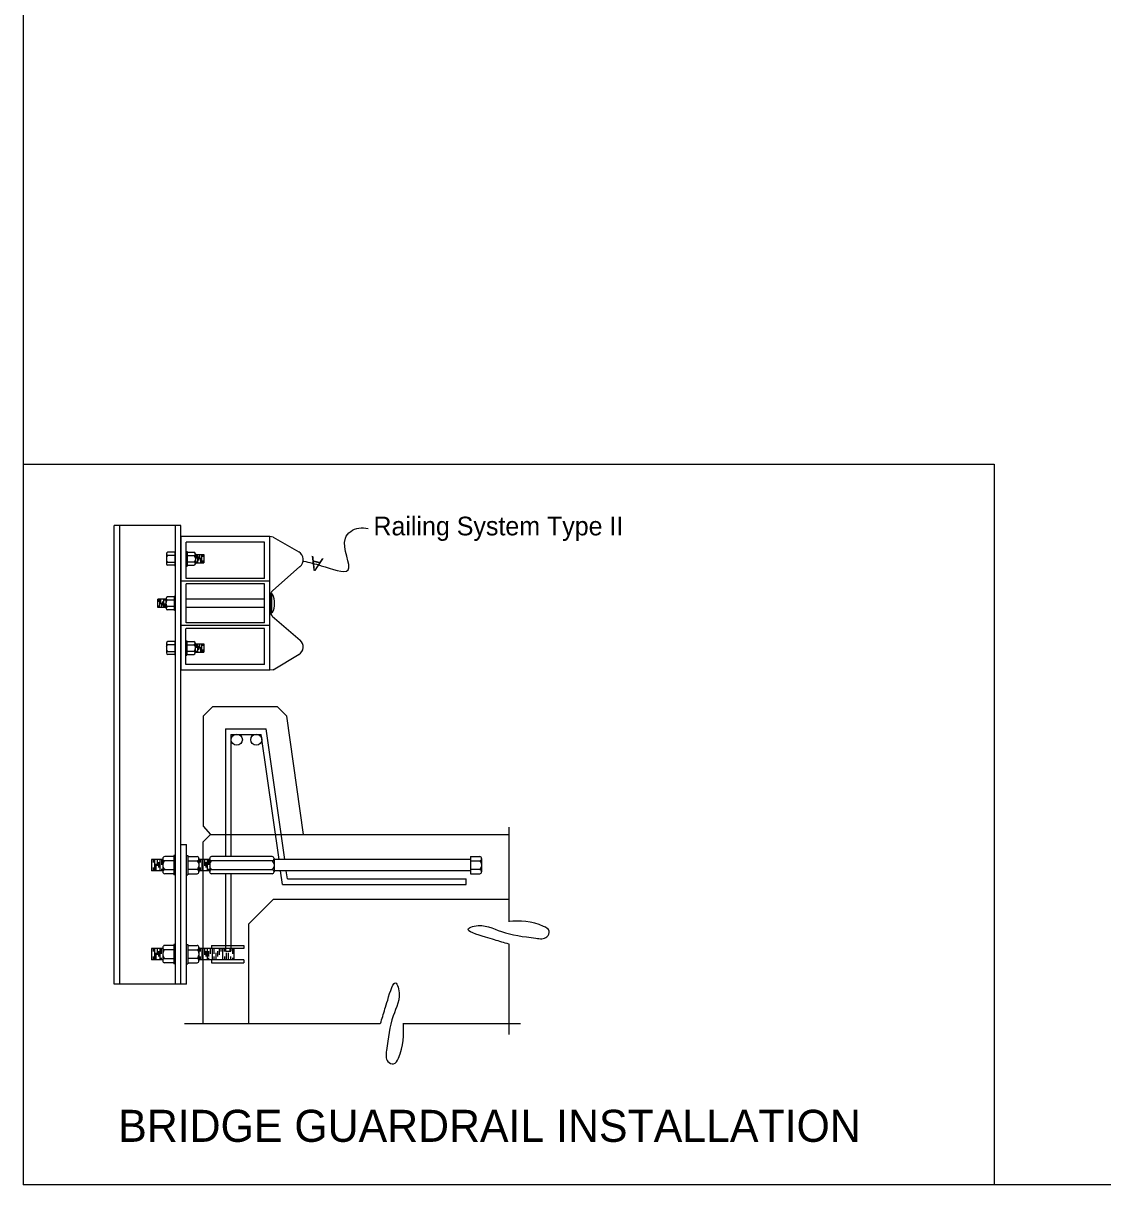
# Model space of a CAD drawing. Extents: x 1007 to 1035.5, y 1000.5 to 1021.5.
# Drawn here: x 1007 to 1015.09, y 1000.5 to 1009.2 of the extents above; entities that cross this region are included whole.
import ezdxf

# ---------------------------------------------------------------- set-up
doc = ezdxf.new("R2010")
doc.units = 0
doc.layers.add('Level 1', color=7, linetype='Continuous')

msp = doc.modelspace()

# ---------------------------------------------------------------- linework, layer by layer
at = {"layer": 'Level 1'}
for p, q in [((1007, 1021.5), (1007, 1000.5)), ((1007, 1005.8996), (1014.2763, 1005.8996)), ((1014.2763, 1005.8996), (1014.2763, 1000.5)), ((1007.6813, 1002.0034), (1007.6813, 1005.4407)), ((1008.181, 1005.4407), (1007.6813, 1005.4407)), ((1007.724, 1002.0034), (1007.7247, 1005.4407)), ((1008.14, 1002.0034), (1008.1407, 1005.4407)), ((1008.181, 1002.0034), (1008.182, 1005.4407)), ((1008.2203, 1005.3567), (1008.181, 1005.3567)), ((1008.181, 1005.3567), (1008.181, 1004.3567)), ((1008.2197, 1005.0433), (1008.22, 1005.3147)), ((1008.848, 1005.3567), (1008.22, 1005.3567)), ((1008.8067, 1005.3147), (1008.22, 1005.3147)), ((1008.8067, 1005.0433), (1008.8067, 1005.3147)), ((1008.848, 1004.3567), (1008.848, 1005.3567)), ((1008.8723, 1005.3523), (1008.848, 1005.3567)), ((1008.8723, 1005.3523), (1009.0649, 1005.2437)), ((1008.0732, 1005.2287), (1008.0732, 1005.1537)), ((1008.1357, 1005.2394), (1008.0837, 1005.2394)), ((1008.1357, 1005.2449), (1008.1357, 1005.1363)), ((1008.1437, 1005.2449), (1008.1357, 1005.2449)), ((1008.2194, 1005.2449), (1008.2274, 1005.2449)), ((1008.2274, 1005.2449), (1008.2274, 1005.1363)), ((1008.2274, 1005.2394), (1008.2794, 1005.2394)), ((1008.29, 1005.2287), (1008.29, 1005.1537)), ((1008.1357, 1005.2153), (1008.0832, 1005.2153)), ((1008.0837, 1005.1653), (1008.1357, 1005.1653)), ((1008.1357, 1005.1419), (1008.0837, 1005.1419)), ((1008.2274, 1005.2153), (1008.28, 1005.2153)), ((1008.2794, 1005.1653), (1008.2274, 1005.1653)), ((1008.2274, 1005.1419), (1008.2794, 1005.1419)), ((1008.29, 1005.2219), (1008.3528, 1005.2219)), ((1008.29, 1005.1593), (1008.3528, 1005.1593)), ((1008.2982, 1005.2219), (1008.2982, 1005.1927)), ((1008.2982, 1005.1693), (1008.2982, 1005.1593)), ((1008.306, 1005.2219), (1008.306, 1005.1593)), ((1008.314, 1005.2077), (1008.314, 1005.1777)), ((1008.3214, 1005.2219), (1008.3214, 1005.1869)), ((1008.3294, 1005.1977), (1008.3294, 1005.1593)), ((1008.3368, 1005.2219), (1008.3368, 1005.1593)), ((1008.345, 1005.2219), (1008.345, 1005.2057)), ((1008.345, 1005.1779), (1008.345, 1005.1593)), ((1008.3528, 1005.2219), (1008.3528, 1005.1593)), ((1008.1432, 1005.1363), (1008.1357, 1005.1363)), ((1008.22, 1005.1363), (1008.2274, 1005.1363)), ((1008.8673, 1004.95), (1009.0739, 1005.1317)), ((1008.848, 1005.0223), (1008.182, 1005.0223)), ((1008.8067, 1005.0433), (1008.2197, 1005.0433)), ((1008.8067, 1005.0017), (1008.2197, 1005.0017)), ((1008.2197, 1004.7103), (1008.2197, 1005.0017)), ((1008.8067, 1004.7103), (1008.8067, 1005.0017)), ((1008.0078, 1004.8247), (1008.0078, 1004.8873)), ((1008.0707, 1004.8873), (1008.0078, 1004.8873)), ((1008.0154, 1004.8687), (1008.0154, 1004.8873)), ((1008.0237, 1004.8247), (1008.0237, 1004.8873)), ((1008.0311, 1004.8493), (1008.0311, 1004.8873)), ((1008.0548, 1004.8247), (1008.0548, 1004.8873)), ((1008.0624, 1004.8773), (1008.0624, 1004.8873)), ((1008.0707, 1004.8179), (1008.0707, 1004.8929)), ((1008.1331, 1004.9047), (1008.0811, 1004.9047)), ((1008.0811, 1004.8817), (1008.1331, 1004.8817)), ((1008.1331, 1004.8017), (1008.1331, 1004.9105)), ((1008.1407, 1004.9105), (1008.1331, 1004.9105)), ((1008.8067, 1004.8873), (1008.2197, 1004.8873)), ((1008.8523, 1004.7923), (1008.853, 1004.9183)), ((1008.8633, 1004.929), (1008.8547, 1004.929)), ((1008.8633, 1004.784), (1008.8633, 1004.929)), ((1008.8673, 1004.925), (1008.8633, 1004.925)), ((1008.0707, 1004.8247), (1008.0078, 1004.8247)), ((1008.0154, 1004.8247), (1008.0154, 1004.8413)), ((1008.0391, 1004.8247), (1008.0391, 1004.8599)), ((1008.0467, 1004.8393), (1008.0467, 1004.8695)), ((1008.0624, 1004.8247), (1008.0624, 1004.8543)), ((1008.1331, 1004.8317), (1008.0804, 1004.8317)), ((1008.1331, 1004.8075), (1008.0811, 1004.8075)), ((1008.1414, 1004.8017), (1008.1331, 1004.8017)), ((1008.8067, 1004.8247), (1008.2197, 1004.8247)), ((1008.8067, 1004.7103), (1008.2197, 1004.7103)), ((1008.8633, 1004.784), (1008.853, 1004.784)), ((1008.8673, 1004.7873), (1008.8633, 1004.7873)), ((1008.8663, 1004.7617), (1009.0756, 1004.58)), ((1008.848, 1004.6893), (1008.1817, 1004.6893)), ((1008.2193, 1004.3983), (1008.2193, 1004.6687)), ((1008.8067, 1004.6687), (1008.2197, 1004.6687)), ((1008.8067, 1004.3983), (1008.8067, 1004.6687)), ((1008.0727, 1004.56), (1008.0727, 1004.485)), ((1008.1351, 1004.5466), (1008.0827, 1004.5466)), ((1008.1351, 1004.5708), (1008.0831, 1004.5708)), ((1008.1351, 1004.5763), (1008.1351, 1004.4676)), ((1008.1431, 1004.5763), (1008.1351, 1004.5763)), ((1008.2191, 1004.5766), (1008.2271, 1004.5766)), ((1008.2271, 1004.5766), (1008.2271, 1004.4678)), ((1008.2271, 1004.5708), (1008.2788, 1004.5708)), ((1008.2271, 1004.5466), (1008.2793, 1004.5466)), ((1008.2895, 1004.5603), (1008.2895, 1004.4856)), ((1008.2895, 1004.5536), (1008.3521, 1004.5536)), ((1008.2978, 1004.5536), (1008.2978, 1004.524)), ((1008.3053, 1004.5536), (1008.3053, 1004.4908)), ((1008.3133, 1004.539), (1008.3133, 1004.509)), ((1008.3211, 1004.5536), (1008.3211, 1004.5186)), ((1008.3365, 1004.5536), (1008.3365, 1004.4908)), ((1008.3445, 1004.5536), (1008.3445, 1004.537)), ((1008.3521, 1004.5536), (1008.3521, 1004.4908)), ((1008.0831, 1004.4966), (1008.1351, 1004.4966)), ((1008.1351, 1004.4733), (1008.0831, 1004.4733)), ((1008.1427, 1004.4676), (1008.1351, 1004.4676)), ((1008.2193, 1004.4678), (1008.2271, 1004.4678)), ((1008.2788, 1004.4966), (1008.2271, 1004.4966)), ((1008.2271, 1004.4733), (1008.2788, 1004.4733)), ((1008.2895, 1004.4908), (1008.3521, 1004.4908)), ((1008.2978, 1004.5008), (1008.2978, 1004.4908)), ((1008.3291, 1004.529), (1008.3291, 1004.4908)), ((1008.3445, 1004.5096), (1008.3445, 1004.4908)), ((1008.8723, 1004.3587), (1009.0666, 1004.4757)), ((1008.8067, 1004.3983), (1008.2193, 1004.3983)), ((1008.8723, 1004.3587), (1008.848, 1004.3567)), ((1008.441, 1004.3567), (1008.181, 1004.3567)), ((1008.848, 1004.3567), (1008.388, 1004.3567)), ((1008.4213, 1004.0833), (1008.3483, 1004.0108)), ((1008.3483, 1004.0108), (1008.3483, 1003.1871)), ((1008.4213, 1004.0833), (1008.9016, 1004.0833)), ((1008.9746, 1004.0108), (1008.9016, 1004.0833)), ((1009.1009, 1003.1241), (1008.9746, 1004.0108)), ((1008.515, 1003.9166), (1008.8195, 1003.9166)), ((1008.515, 1003.9166), (1008.515, 1002.9602)), ((1008.5567, 1003.8748), (1008.7833, 1003.8748)), ((1008.5567, 1003.8748), (1008.5567, 1002.9602)), ((1008.9169, 1002.9368), (1008.7833, 1003.8748)), ((1008.9593, 1002.9368), (1008.8195, 1003.9166)), ((1008.3483, 1003.1871), (1008.4023, 1003.1244)), ((1010.6393, 1003.1793), (1010.6393, 1003.1244)), ((1008.1813, 1002.2381), (1008.1813, 1003.1244)), ((1010.6393, 1003.1244), (1010.6393, 1002.4703)), ((1008.1294, 1002.9675), (1008.1294, 1002.8225)), ((1008.1401, 1002.9675), (1008.1294, 1002.9675)), ((1008.1813, 1003.0498), (1008.223, 1003.0498)), ((1008.2227, 1002.0033), (1008.223, 1003.0498)), ((1008.2227, 1002.9675), (1008.2333, 1002.9675)), ((1008.2333, 1002.9675), (1008.2333, 1002.8225)), ((1007.9624, 1002.9368), (1007.9624, 1002.8532)), ((1008.0461, 1002.9368), (1007.9624, 1002.9368)), ((1007.9728, 1002.9368), (1007.9728, 1002.9152)), ((1007.9728, 1002.8782), (1007.9728, 1002.8532)), ((1007.9838, 1002.9368), (1007.9838, 1002.8532)), ((1007.9934, 1002.9045), (1007.9934, 1002.8532)), ((1008.0041, 1002.9368), (1008.0041, 1002.8902)), ((1008.0141, 1002.9178), (1008.0141, 1002.8778)), ((1008.0248, 1002.9368), (1008.0248, 1002.8532)), ((1008.0351, 1002.9368), (1008.0351, 1002.8978)), ((1008.0461, 1002.9458), (1008.0461, 1002.8458)), ((1008.1294, 1002.9278), (1008.0594, 1002.9278)), ((1008.1294, 1002.9602), (1008.0601, 1002.9602)), ((1008.2333, 1002.9602), (1008.3027, 1002.9602)), ((1008.2333, 1002.9278), (1008.3033, 1002.9278)), ((1008.3997, 1002.9368), (1008.3154, 1002.9368)), ((1008.3167, 1002.9458), (1008.3167, 1002.8458)), ((1008.3263, 1002.9368), (1008.3263, 1002.9152)), ((1008.3263, 1002.8782), (1008.3263, 1002.8532)), ((1008.3373, 1002.9368), (1008.3373, 1002.8532)), ((1008.347, 1002.9045), (1008.347, 1002.8532)), ((1008.3577, 1002.9368), (1008.3577, 1002.8902)), ((1008.3677, 1002.9178), (1008.3677, 1002.8778)), ((1008.3783, 1002.9368), (1008.3783, 1002.8532)), ((1008.3887, 1002.9368), (1008.3887, 1002.8978)), ((1008.3971, 1002.9458), (1008.3971, 1002.8458)), ((1008.8671, 1002.9278), (1008.4104, 1002.9278)), ((1008.8651, 1002.9602), (1008.4111, 1002.9602)), ((1008.8793, 1002.9458), (1008.8793, 1002.8458)), ((1010.351, 1002.9368), (1008.8793, 1002.9368)), ((1010.351, 1002.9602), (1010.351, 1002.8302)), ((1010.351, 1002.9602), (1010.4203, 1002.9602)), ((1010.351, 1002.9278), (1010.421, 1002.9278)), ((1010.4343, 1002.9458), (1010.4343, 1002.8458)), ((1008.0461, 1002.8532), (1007.9624, 1002.8532)), ((1008.0351, 1002.8665), (1008.0351, 1002.8532)), ((1008.0601, 1002.8612), (1008.1294, 1002.8612)), ((1008.1294, 1002.8302), (1008.0601, 1002.8302)), ((1008.1394, 1002.8225), (1008.1294, 1002.8225)), ((1008.2233, 1002.8225), (1008.2333, 1002.8225)), ((1008.3027, 1002.8612), (1008.2333, 1002.8612)), ((1008.2333, 1002.8302), (1008.3027, 1002.8302)), ((1008.3997, 1002.8532), (1008.3148, 1002.8532)), ((1008.3887, 1002.8665), (1008.3887, 1002.8532)), ((1008.4111, 1002.8612), (1008.8655, 1002.8612)), ((1008.866, 1002.8302), (1008.4111, 1002.8302)), ((1008.515, 1002.8302), (1008.515, 1002.2498)), ((1008.5567, 1002.8302), (1008.5567, 1002.2498)), ((1010.351, 1002.8532), (1008.8775, 1002.8532)), ((1008.9436, 1002.7498), (1008.9289, 1002.8532)), ((1008.9799, 1002.7915), (1008.9712, 1002.8532)), ((1008.9799, 1002.7915), (1010.3192, 1002.7915)), ((1010.3192, 1002.7498), (1010.3192, 1002.7915)), ((1010.4203, 1002.8612), (1010.351, 1002.8612)), ((1010.351, 1002.8302), (1010.4203, 1002.8302)), ((1008.9436, 1002.7498), (1010.3192, 1002.7498)), ((1007.9622, 1002.2702), (1007.9622, 1002.1865)), ((1008.0458, 1002.2702), (1007.9622, 1002.2702)), ((1007.9725, 1002.2702), (1007.9725, 1002.2485)), ((1007.9835, 1002.2702), (1007.9835, 1002.1865)), ((1008.0038, 1002.2702), (1008.0038, 1002.2235)), ((1008.0245, 1002.2702), (1008.0245, 1002.1865)), ((1008.0348, 1002.2702), (1008.0348, 1002.2312)), ((1008.0458, 1002.2792), (1008.0458, 1002.1792)), ((1008.1292, 1002.2935), (1008.0598, 1002.2935)), ((1008.1292, 1002.3008), (1008.1292, 1002.1558)), ((1008.1398, 1002.3008), (1008.1292, 1002.3008)), ((1008.2224, 1002.3008), (1008.2331, 1002.3008)), ((1008.2331, 1002.3008), (1008.2331, 1002.1558)), ((1008.2331, 1002.2935), (1008.3024, 1002.2935)), ((1008.6534, 1002.2702), (1008.3152, 1002.2702)), ((1008.3164, 1002.2792), (1008.3164, 1002.1792)), ((1008.3261, 1002.2702), (1008.3261, 1002.2485)), ((1008.3371, 1002.2702), (1008.3371, 1002.1865)), ((1008.3574, 1002.2702), (1008.3574, 1002.2235)), ((1008.3781, 1002.2702), (1008.3781, 1002.1865)), ((1008.3997, 1002.2702), (1008.3997, 1002.2312)), ((1008.4108, 1002.2935), (1008.6534, 1002.2935)), ((1008.4108, 1002.2935), (1008.4108, 1002.2702)), ((1008.4152, 1002.2702), (1008.4152, 1002.1865)), ((1008.4283, 1002.2702), (1008.4283, 1002.2312)), ((1008.4672, 1002.2702), (1008.4672, 1002.2235)), ((1008.4814, 1002.2702), (1008.4814, 1002.2485)), ((1008.4924, 1002.2702), (1008.4924, 1002.1865)), ((1008.5061, 1002.2702), (1008.5061, 1002.2485)), ((1008.5488, 1002.2702), (1008.5488, 1002.2485)), ((1008.5678, 1002.2702), (1008.5678, 1002.2312)), ((1008.5778, 1002.2702), (1008.5778, 1002.1865)), ((1008.6534, 1002.2935), (1008.6534, 1002.2702)), ((1010.6393, 1002.3052), (1010.6393, 1001.6248)), ((1008.0458, 1002.1865), (1007.9622, 1002.1865)), ((1007.9725, 1002.2115), (1007.9725, 1002.1865)), ((1007.9932, 1002.2378), (1007.9932, 1002.1865)), ((1008.0138, 1002.2512), (1008.0138, 1002.2112)), ((1008.0348, 1002.1998), (1008.0348, 1002.1865)), ((1008.1292, 1002.2612), (1008.0592, 1002.2612)), ((1008.0598, 1002.1945), (1008.1292, 1002.1945)), ((1008.1813, 1002.1844), (1008.1813, 1002.2381)), ((1008.2331, 1002.2612), (1008.3031, 1002.2612)), ((1008.3024, 1002.1945), (1008.2331, 1002.1945)), ((1008.6534, 1002.1865), (1008.3147, 1002.1865)), ((1008.3261, 1002.2115), (1008.3261, 1002.1865)), ((1008.3468, 1002.2378), (1008.3468, 1002.1865)), ((1008.3674, 1002.2512), (1008.3674, 1002.2112)), ((1008.388, 1002.2512), (1008.388, 1002.2112)), ((1008.3884, 1002.1998), (1008.3884, 1002.1865)), ((1008.4108, 1002.1865), (1008.4108, 1002.1631)), ((1008.429, 1002.2115), (1008.429, 1002.1865)), ((1008.444, 1002.2378), (1008.444, 1002.1865)), ((1008.455, 1002.2512), (1008.455, 1002.2112)), ((1008.5078, 1002.2115), (1008.5078, 1002.1865)), ((1008.515, 1002.2498), (1008.5567, 1002.2498)), ((1008.5218, 1002.2378), (1008.5218, 1002.1865)), ((1008.5348, 1002.2378), (1008.5348, 1002.1865)), ((1008.5541, 1002.2115), (1008.5541, 1002.1865)), ((1008.5688, 1002.1998), (1008.5688, 1002.1865)), ((1008.6534, 1002.1865), (1008.6534, 1002.1634)), ((1008.1292, 1002.1635), (1008.0598, 1002.1635)), ((1008.1392, 1002.1558), (1008.1292, 1002.1558)), ((1008.2231, 1002.1558), (1008.2331, 1002.1558)), ((1008.2331, 1002.1635), (1008.3024, 1002.1635)), ((1008.4108, 1002.1634), (1008.6534, 1002.1634)), ((1008.2227, 1002.0034), (1007.6813, 1002.0034)), ((1008.2087, 1001.7091), (1009.6758, 1001.7091)), ((1009.8486, 1001.7091), (1010.7272, 1001.7091)), ((1035.5, 1000.5), (1007, 1000.5))]:
    msp.add_line(p, q, dxfattribs=at)
for points in [[(1008.3483, 1001.7091), (1008.3483, 1003.0708), (1008.4023, 1003.1244)], [(1008.4023, 1003.1244), (1009.1009, 1003.1244)], [(1009.1009, 1003.1244), (1010.6393, 1003.1244)], [(1010.6393, 1002.6385), (1008.8723, 1002.6385), (1008.6873, 1002.4535), (1008.6873, 1001.7091)]]:
    msp.add_lwpolyline(points, dxfattribs=at)
for centre in [(1008.6002, 1003.8349), (1008.7462, 1003.8349)]:
    msp.add_circle(centre, 0.0417, dxfattribs=at)
for centre, radius, start, end in [((1008.0852, 1005.2272), 0.0123, 97.5079, 259.56264), ((1008.2778, 1005.2272), 0.0123, 280.43736, 82.4921), ((1009.0314, 1005.1844), 0.0676, 307.36113, 61.05729), ((1008.1064, 1005.1903), 0.0341, 133.46515, 170.92781), ((1008.1064, 1005.1903), 0.0341, 191.07123, 227.9756), ((1008.0846, 1005.1535), 0.0116, 94.63138, 265.36045), ((1008.2566, 1005.1903), 0.0341, 312.0244, 348.92877), ((1008.2784, 1005.1535), 0.0116, 274.63955, 85.36862), ((1008.2566, 1005.1903), 0.0341, 9.07219, 46.53485), ((1008.082, 1004.8933), 0.0116, 94.63955, 265.36862), ((1008.1039, 1004.8564), 0.0341, 132.0244, 168.92877), ((1008.895, 1004.9183), 0.042, 131.31932, 179.66664), ((1008.7347, 1004.8565), 0.1493, 332.57204, 27.15072), ((1008.1039, 1004.8564), 0.0341, 189.07219, 226.53485), ((1008.0827, 1004.8195), 0.0123, 100.43736, 262.4921), ((1008.8944, 1004.7924), 0.042, 179.70508, 229.41342), ((1008.0847, 1004.5585), 0.0123, 97.5079, 259.56264), ((1008.1059, 1004.5217), 0.0341, 133.46515, 170.92781), ((1008.2773, 1004.5586), 0.0123, 280.43736, 82.4921), ((1008.2561, 1004.5218), 0.0341, 9.07219, 46.53485), ((1009.0343, 1004.5308), 0.0638, 297.90152, 50.92346), ((1008.084, 1004.4848), 0.0116, 94.63138, 265.36045), ((1008.1059, 1004.5217), 0.0341, 191.07123, 227.9756), ((1008.2561, 1004.5218), 0.0341, 312.0244, 348.92877), ((1008.278, 1004.4849), 0.0116, 274.63955, 85.36862), ((1008.0906, 1002.8947), 0.0454, 133.46515, 170.92781), ((1008.0623, 1002.9438), 0.0165, 97.5079, 259.56264), ((1008.0906, 1002.8947), 0.0454, 191.07123, 227.9756), ((1008.2723, 1002.8947), 0.0454, 312.0244, 348.92877), ((1008.3005, 1002.9438), 0.0165, 280.43736, 82.4921), ((1008.2723, 1002.8947), 0.0454, 9.07219, 46.53485), ((1008.4415, 1002.8947), 0.0454, 133.46515, 170.92781), ((1008.4132, 1002.9438), 0.0165, 97.5079, 259.56264), ((1008.4415, 1002.8947), 0.0454, 191.07123, 227.9756), ((1008.8632, 1002.9438), 0.0165, 280.43736, 82.4921), ((1008.8349, 1002.8947), 0.0454, 312.0244, 348.92877), ((1008.8349, 1002.8947), 0.0454, 9.07219, 46.53485), ((1010.4182, 1002.9438), 0.0165, 280.43736, 82.4921), ((1010.39, 1002.8947), 0.0454, 312.0244, 348.92877), ((1010.39, 1002.8947), 0.0454, 9.07219, 46.53485), ((1008.0614, 1002.8455), 0.0155, 94.63138, 265.36045), ((1008.3014, 1002.8455), 0.0155, 274.63955, 85.36862), ((1008.4123, 1002.8455), 0.0155, 94.63138, 265.36045), ((1008.8641, 1002.8455), 0.0155, 274.63955, 85.36862), ((1010.4191, 1002.8455), 0.0155, 274.63955, 85.36862), ((1008.0621, 1002.2772), 0.0165, 97.5079, 259.56264), ((1008.3003, 1002.2772), 0.0165, 280.43736, 82.4921), ((1008.0904, 1002.228), 0.0454, 133.46515, 170.92781), ((1008.0612, 1002.1789), 0.0155, 94.63138, 265.36045), ((1008.0904, 1002.228), 0.0454, 191.07123, 227.9756), ((1008.272, 1002.228), 0.0454, 312.0244, 348.92877), ((1008.3012, 1002.1789), 0.0155, 274.63955, 85.36862), ((1008.272, 1002.228), 0.0454, 9.07219, 46.53485)]:
    msp.add_arc(centre, radius, start, end, dxfattribs=at)
for points in [[(1009.1038, 1005.1727), (1009.2329, 1005.1385), (1009.4344, 1005.1064), (1009.4138, 1005.3448), (1009.5146, 1005.4203), (1009.5856, 1005.418)], [(1010.6396, 1002.3027), (1010.5862, 1002.3187), (1010.4633, 1002.3562), (1010.3368, 1002.4203), (1010.3796, 1002.438), (1010.5826, 1002.3972), (1010.8409, 1002.3473), (1010.9246, 1002.3579), (1010.9406, 1002.4007), (1010.8997, 1002.4363), (1010.6378, 1002.4737)], [(1009.6776, 1001.708), (1009.6936, 1001.7614), (1009.7311, 1001.8843), (1009.7952, 1002.0108), (1009.8129, 1001.968), (1009.7721, 1001.765), (1009.7222, 1001.5067), (1009.7328, 1001.423), (1009.7756, 1001.407), (1009.8112, 1001.4479), (1009.8486, 1001.7098)]]:
    msp.add_spline(points, degree=3, dxfattribs=at)

# ---------------------------------------------------------------- texts
for s, height, p in [('Railing System Type II', 0.14, (1009.6243, 1005.3658)), ('BRIDGE GUARDRAIL INSTALLATION', 0.24, (1007.712, 1000.8216)), ('BRIDGE GUARDRAIL INSTALLATION', 0.24, (1007.712, 1000.8216))]:
    msp.add_text(s, height=height, dxfattribs=at).set_placement(p)
msp.add_text('A', height=0.105, rotation=166.66694, dxfattribs=at).set_placement((1009.2521, 1005.1915))

doc.saveas('drawing.dxf')
